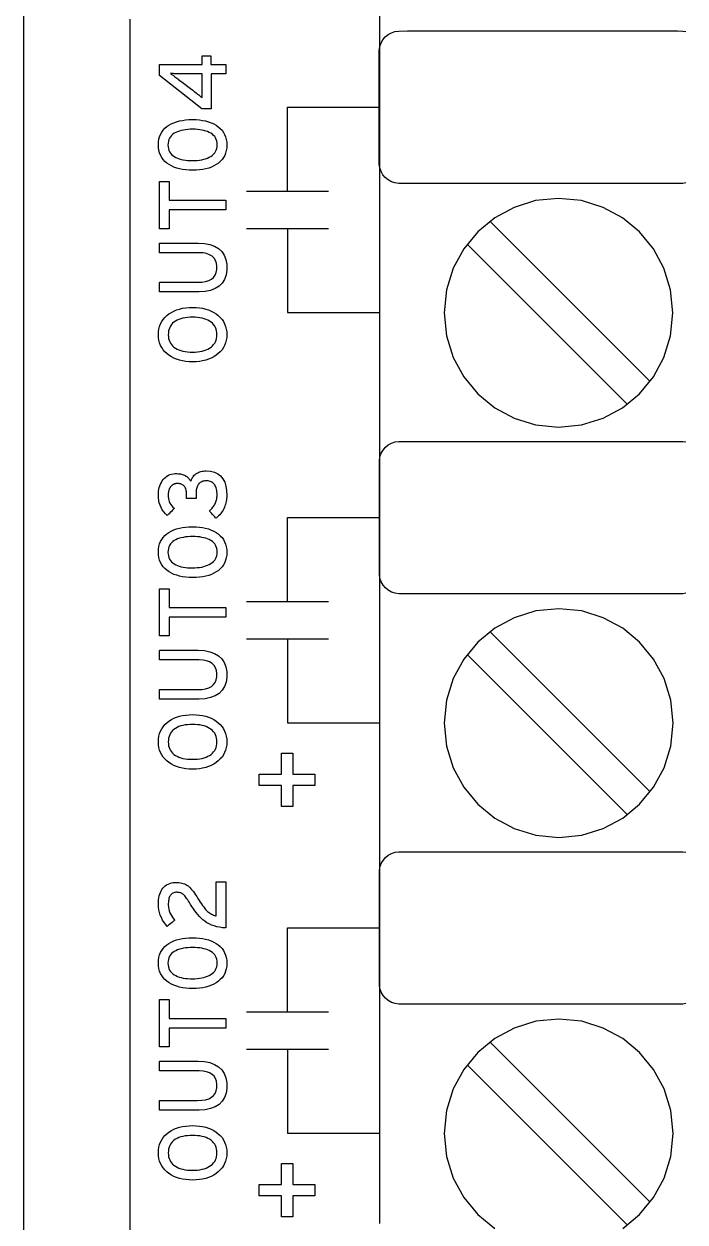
# Model space of a CAD drawing. Extents: x 1 to 47.7, y 0.2 to 35.
# Drawn here: x 31.778 to 32.745, y 3.605 to 5.357 of the extents above; entities that cross this region are included whole.
import ezdxf

# ---------------------------------------------------------------- set-up
doc = ezdxf.new("R2010")
doc.units = 0
doc.header["$MEASUREMENT"] = 0
doc.layers.add('7_0_____DWG', color=7, linetype='CONTINUOUS')

msp = doc.modelspace()

# ---------------------------------------------------------------- linework, layer by layer
at = {"layer": '7_0_____DWG'}
for points in [[(32.298, 5.5174), (32.298, 5.2261), (32.298, 4.9349), (32.298, 4.6472), (32.298, 4.5058), (32.298, 4.3666), (32.298, 4.2301), (32.298, 4.0967), (32.298, 3.9669), (32.298, 3.8411), (32.298, 3.7197), (32.298, 3.6032)], [(31.778, 3.5693), (31.778, 3.6247), (31.778, 3.6812), (31.778, 3.7387), (31.778, 3.7973), (31.778, 3.8568), (31.778, 3.9174), (31.778, 3.9789), (31.778, 4.0413), (31.778, 4.1048), (31.778, 4.1691), (31.778, 4.2344), (31.778, 4.3006), (31.778, 4.3678), (31.778, 4.4358), (31.778, 4.5047), (31.778, 4.5744), (31.778, 4.645), (31.778, 4.7165), (31.778, 4.7888), (31.778, 4.8619), (31.778, 4.9358), (31.778, 5.0105), (31.778, 5.086), (31.778, 5.1623), (31.778, 5.2393), (31.778, 5.3171), (31.778, 5.3956)], [(31.9334, 3.581), (31.9334, 3.6619), (31.9334, 3.7452), (31.9334, 3.8309), (31.9334, 3.919), (31.9334, 4.0093), (31.9334, 4.102), (31.9334, 4.1967), (31.9334, 4.2936), (31.9334, 4.3925), (31.9334, 4.4934), (31.9334, 4.5962), (31.9334, 4.7009), (31.9334, 4.8073), (31.9334, 4.9155), (31.9334, 5.0253), (31.9334, 5.1367), (31.9334, 5.2497), (31.9334, 5.3641)], [(32.7462, 5.1246), (32.7416, 5.1239), (32.7341, 5.1238), (32.7019, 5.1238), (32.6478, 5.1238), (32.5801, 5.1238), (32.5071, 5.1238), (32.4371, 5.1238), (32.3783, 5.1238), (32.3389, 5.1238), (32.3262, 5.1238), (32.3206, 5.1245), (32.3155, 5.1262), (32.3107, 5.1289), (32.3066, 5.1323), (32.3031, 5.1365), (32.3005, 5.1412), (32.2987, 5.1465), (32.2978, 5.1521), (32.2978, 5.1571), (32.2978, 5.1713), (32.2978, 5.1936), (32.2978, 5.2208), (32.2978, 5.2497), (32.2978, 5.2769), (32.2978, 5.2992), (32.2978, 5.3134), (32.2978, 5.3183), (32.2987, 5.324), (32.3005, 5.3292), (32.3031, 5.334), (32.3066, 5.3381), (32.3107, 5.3416), (32.3155, 5.3442), (32.3206, 5.3459), (32.3262, 5.3466), (32.3389, 5.3467), (32.3783, 5.3467), (32.4371, 5.3467), (32.5071, 5.3467), (32.5801, 5.3467), (32.6478, 5.3467), (32.7019, 5.3467), (32.7341, 5.3467), (32.7416, 5.3466), (32.7463, 5.3459)], [(32.0515, 5.2977), (32.0733, 5.2977), (32.0733, 5.284), (32.0519, 5.284), (32.0519, 5.233), (32.038, 5.233), (31.9761, 5.2815), (31.9761, 5.2977), (32.0386, 5.2977), (32.0386, 5.3102), (32.0515, 5.3102), (32.0515, 5.2977)], [(32.1633, 5.1127), (32.1633, 5.2352), (32.298, 5.2352)], [(31.9904, 5.0991), (32.0733, 5.0991), (32.0733, 5.085), (31.9904, 5.085), (31.9904, 5.0576), (31.9761, 5.0576), (31.9761, 5.1266), (31.9904, 5.1266), (31.9904, 5.0991)], [(32.1033, 5.1127), (32.2233, 5.1127)], [(32.6938, 4.8343), (32.4595, 5.0686)], [(32.1033, 5.0577), (32.2233, 5.0577)], [(32.1633, 5.0577), (32.1633, 4.9352), (32.298, 4.9352)], [(32.6604, 4.8009), (32.4261, 5.0351)], [(32.7464, 4.5246), (32.7418, 4.5239), (32.7343, 4.5238), (32.702, 4.5238), (32.648, 4.5238), (32.5803, 4.5238), (32.5073, 4.5238), (32.4373, 4.5238), (32.3785, 4.5238), (32.3391, 4.5238), (32.3264, 4.5238), (32.3208, 4.5245), (32.3156, 4.5262), (32.3109, 4.5289), (32.3068, 4.5323), (32.3033, 4.5365), (32.3006, 4.5412), (32.2988, 4.5465), (32.298, 4.5521), (32.298, 4.5571), (32.298, 4.5713), (32.298, 4.5936), (32.298, 4.6208), (32.298, 4.6496), (32.298, 4.6769), (32.298, 4.6992), (32.298, 4.7133), (32.298, 4.7183), (32.2988, 4.724), (32.3006, 4.7292), (32.3033, 4.734), (32.3068, 4.7381), (32.3109, 4.7416), (32.3156, 4.7442), (32.3208, 4.7459), (32.3264, 4.7466), (32.3391, 4.7466), (32.3785, 4.7466), (32.4373, 4.7466), (32.5073, 4.7466), (32.5803, 4.7466), (32.648, 4.7466), (32.702, 4.7466), (32.7343, 4.7466), (32.7418, 4.7466), (32.7464, 4.7458)], [(32.1633, 4.5127), (32.1633, 4.6352), (32.298, 4.6352)], [(31.9904, 4.5036), (32.0733, 4.5036), (32.0733, 4.4895), (31.9904, 4.4895), (31.9904, 4.4621), (31.9761, 4.4621), (31.9761, 4.5311), (31.9904, 4.5311), (31.9904, 4.5036)], [(32.1033, 4.5127), (32.2233, 4.5127)], [(32.694, 4.2343), (32.4597, 4.4685)], [(32.1033, 4.4577), (32.2233, 4.4577)], [(32.1633, 4.4577), (32.1633, 4.3352), (32.298, 4.3352)], [(32.6606, 4.2009), (32.4263, 4.4351)], [(32.1711, 4.2601), (32.2035, 4.2601), (32.2035, 4.2436), (32.1711, 4.2436), (32.1711, 4.2129), (32.1545, 4.2129), (32.1545, 4.2436), (32.122, 4.2436), (32.122, 4.2601), (32.1545, 4.2601), (32.1545, 4.2909), (32.1711, 4.2909), (32.1711, 4.2601)], [(32.7464, 3.9246), (32.7418, 3.9239), (32.7343, 3.9238), (32.702, 3.9238), (32.648, 3.9238), (32.5803, 3.9238), (32.5073, 3.9238), (32.4373, 3.9238), (32.3785, 3.9238), (32.3391, 3.9238), (32.3264, 3.9238), (32.3208, 3.9245), (32.3156, 3.9262), (32.3109, 3.9289), (32.3068, 3.9323), (32.3033, 3.9365), (32.3006, 3.9412), (32.2988, 3.9465), (32.298, 3.9521), (32.298, 3.9571), (32.298, 3.9713), (32.298, 3.9936), (32.298, 4.0208), (32.298, 4.0496), (32.298, 4.0769), (32.298, 4.0992), (32.298, 4.1133), (32.298, 4.1183), (32.2988, 4.124), (32.3006, 4.1292), (32.3033, 4.134), (32.3068, 4.1381), (32.3109, 4.1416), (32.3156, 4.1442), (32.3208, 4.1459), (32.3264, 4.1466), (32.3391, 4.1466), (32.3785, 4.1466), (32.4373, 4.1466), (32.5073, 4.1466), (32.5803, 4.1466), (32.648, 4.1466), (32.702, 4.1466), (32.7343, 4.1466), (32.7418, 4.1466), (32.7464, 4.1458)], [(32.1633, 3.9127), (32.1633, 4.0352), (32.298, 4.0352)], [(31.9904, 3.9028), (32.0733, 3.9028), (32.0733, 3.8887), (31.9904, 3.8887), (31.9904, 3.8612), (31.9761, 3.8612), (31.9761, 3.9303), (31.9904, 3.9303), (31.9904, 3.9028)], [(32.1033, 3.9127), (32.2233, 3.9127)], [(32.6538, 3.5959), (32.6785, 3.6163), (32.6989, 3.6411), (32.7143, 3.6695), (32.724, 3.7009), (32.7274, 3.7347), (32.724, 3.7684), (32.7143, 3.7998), (32.6989, 3.8282), (32.6785, 3.853), (32.6538, 3.8734), (32.6254, 3.8888), (32.594, 3.8986), (32.5603, 3.902), (32.5266, 3.8986), (32.4952, 3.8888), (32.4668, 3.8734), (32.442, 3.853), (32.4215, 3.8282), (32.406, 3.7998), (32.3963, 3.7684), (32.3929, 3.7347), (32.3963, 3.7009), (32.406, 3.6695), (32.4215, 3.6411), (32.442, 3.6163), (32.4668, 3.5959)], [(32.1033, 3.8577), (32.2233, 3.8577)], [(32.1633, 3.8577), (32.1633, 3.7352), (32.298, 3.7352)], [(32.694, 3.6343), (32.4597, 3.8685)], [(32.6606, 3.6008), (32.4263, 3.8351)], [(32.1711, 3.6601), (32.2035, 3.6601), (32.2035, 3.6435), (32.1711, 3.6435), (32.1711, 3.6129), (32.1545, 3.6129), (32.1545, 3.6435), (32.122, 3.6435), (32.122, 3.6601), (32.1545, 3.6601), (32.1545, 3.6909), (32.1711, 3.6909), (32.1711, 3.6601)]]:
    msp.add_lwpolyline(points, dxfattribs=at)
for points in [[(31.9925, 5.2844), (31.9936, 5.2836), (31.9948, 5.2828), (31.9961, 5.2819), (31.9974, 5.2809), (31.9988, 5.2799), (32.0002, 5.2788), (32.0017, 5.2777), (32.0033, 5.2765), (32.0043, 5.2757), (32.0062, 5.2743), (32.0093, 5.2719), (32.0133, 5.2689), (32.0175, 5.2657), (32.0215, 5.2626), (32.0249, 5.2601), (32.0272, 5.2583), (32.0281, 5.2576), (32.0297, 5.2565), (32.0311, 5.2553), (32.0325, 5.2542), (32.0338, 5.2532), (32.0351, 5.2521), (32.0363, 5.2511), (32.0374, 5.2502), (32.0385, 5.2492), (32.0388, 5.2501), (32.0388, 5.2517), (32.0388, 5.2533), (32.0388, 5.2551), (32.0387, 5.2569), (32.0387, 5.2587), (32.0387, 5.2607), (32.0387, 5.2627), (32.0386, 5.2642), (32.0386, 5.2654), (32.0386, 5.2677), (32.0386, 5.2708), (32.0386, 5.2743), (32.0386, 5.2778), (32.0386, 5.2808), (32.0386, 5.283), (32.0386, 5.284), (32.0378, 5.284), (32.0351, 5.284), (32.0311, 5.284), (32.0263, 5.284), (32.0212, 5.284), (32.0166, 5.284), (32.0129, 5.284), (32.0106, 5.284), (32.0092, 5.284), (32.0068, 5.2841), (32.0045, 5.2841), (32.0023, 5.2841), (32.0002, 5.2842), (31.9981, 5.2842), (31.9962, 5.2843), (31.9943, 5.2843)], [(32.0245, 5.2172), (32.0297, 5.2171), (32.0346, 5.2167), (32.0393, 5.216), (32.0437, 5.2151), (32.0479, 5.214), (32.0518, 5.2125), (32.0556, 5.2108), (32.059, 5.2089), (32.0623, 5.2067), (32.0651, 5.2042), (32.0677, 5.2015), (32.0698, 5.1985), (32.0715, 5.1953), (32.0729, 5.1918), (32.0739, 5.1881), (32.0746, 5.1842), (32.0749, 5.1799), (32.0746, 5.1758), (32.074, 5.1719), (32.0729, 5.1682), (32.0716, 5.1648), (32.0698, 5.1616), (32.0677, 5.1586), (32.0652, 5.1559), (32.0624, 5.1535), (32.0592, 5.1513), (32.0558, 5.1493), (32.0521, 5.1476), (32.0482, 5.1462), (32.044, 5.145), (32.0396, 5.1441), (32.0349, 5.1435), (32.03, 5.1431), (32.0248, 5.143), (32.0196, 5.1431), (32.0147, 5.1435), (32.01, 5.1441), (32.0056, 5.1451), (32.0014, 5.1463), (31.9974, 5.1477), (31.9937, 5.1494), (31.9902, 5.1514), (31.987, 5.1536), (31.9841, 5.1561), (31.9816, 5.1588), (31.9795, 5.1618), (31.9777, 5.165), (31.9764, 5.1684), (31.9754, 5.1721), (31.9748, 5.1761), (31.9746, 5.1802), (31.9748, 5.1844), (31.9754, 5.1884), (31.9764, 5.1921), (31.9778, 5.1955), (31.9795, 5.1987), (31.9816, 5.2017), (31.9841, 5.2044), (31.9869, 5.2068), (31.9901, 5.209), (31.9935, 5.2109), (31.9972, 5.2126), (32.0011, 5.214), (32.0053, 5.2152), (32.0098, 5.216), (32.0144, 5.2167), (32.0194, 5.2171)], [(32.0248, 5.203), (32.0212, 5.2029), (32.0177, 5.2027), (32.0144, 5.2023), (32.0112, 5.2018), (32.0082, 5.2012), (32.0054, 5.2004), (32.0027, 5.1994), (32.0001, 5.1983), (31.9978, 5.1971), (31.9957, 5.1956), (31.9938, 5.1939), (31.9923, 5.1921), (31.991, 5.19), (31.99, 5.1878), (31.9893, 5.1854), (31.9888, 5.1828), (31.9887, 5.1799), (31.9888, 5.1772), (31.9893, 5.1746), (31.99, 5.1722), (31.991, 5.17), (31.9922, 5.168), (31.9938, 5.1662), (31.9956, 5.1645), (31.9976, 5.1631), (32, 5.1618), (32.0025, 5.1607), (32.0051, 5.1598), (32.008, 5.1589), (32.0109, 5.1583), (32.0141, 5.1578), (32.0174, 5.1574), (32.0209, 5.1572), (32.0245, 5.1572), (32.0281, 5.1573), (32.0316, 5.1575), (32.0349, 5.1579), (32.038, 5.1584), (32.041, 5.1591), (32.0438, 5.1599), (32.0465, 5.1609), (32.049, 5.1621), (32.0514, 5.1634), (32.0535, 5.1648), (32.0554, 5.1665), (32.057, 5.1683), (32.0583, 5.1703), (32.0594, 5.1725), (32.0601, 5.1749), (32.0606, 5.1775), (32.0608, 5.1802), (32.0606, 5.183), (32.0601, 5.1856), (32.0594, 5.1881), (32.0584, 5.1903), (32.0571, 5.1923), (32.0555, 5.1941), (32.0536, 5.1958), (32.0515, 5.1972), (32.0491, 5.1984), (32.0466, 5.1995), (32.044, 5.2004), (32.0412, 5.2012), (32.0382, 5.2018), (32.0351, 5.2023), (32.0318, 5.2027), (32.0284, 5.2029)], [(32.5601, 4.7673), (32.5938, 4.7707), (32.6252, 4.7804), (32.6536, 4.7959), (32.6783, 4.8163), (32.6987, 4.8411), (32.7141, 4.8695), (32.7238, 4.901), (32.7272, 4.9347), (32.7238, 4.9684), (32.7141, 4.9998), (32.6987, 5.0282), (32.6783, 5.053), (32.6536, 5.0734), (32.6252, 5.0888), (32.5938, 5.0986), (32.5601, 5.102), (32.5264, 5.0986), (32.495, 5.0888), (32.4666, 5.0734), (32.4418, 5.053), (32.4213, 5.0282), (32.4059, 4.9998), (32.3961, 4.9684), (32.3927, 4.9347), (32.3961, 4.901), (32.4059, 4.8695), (32.4213, 4.8411), (32.4418, 4.8163), (32.4666, 4.7959), (32.495, 4.7804), (32.5264, 4.7707)], [(32.0328, 5.0366), (32.0419, 5.0361), (32.0499, 5.0345), (32.0568, 5.0321), (32.0626, 5.0286), (32.0673, 5.0242), (32.0708, 5.0189), (32.0733, 5.0126), (32.0746, 5.0053), (32.0747, 4.9972), (32.0736, 4.9899), (32.0713, 4.9835), (32.0679, 4.9781), (32.0635, 4.9736), (32.0579, 4.97), (32.0511, 4.9674), (32.0433, 4.9658), (32.0344, 4.9651), (32.0311, 4.9651), (32.0261, 4.9651), (32.0184, 4.9651), (32.0092, 4.9651), (31.9994, 4.9651), (31.9901, 4.9651), (31.9825, 4.9651), (31.9775, 4.9651), (31.9761, 4.9651), (31.9761, 4.9658), (31.9761, 4.9674), (31.9761, 4.9695), (31.9761, 4.9719), (31.9761, 4.9743), (31.9761, 4.9765), (31.9761, 4.9782), (31.9761, 4.9791), (31.9769, 4.9792), (31.9812, 4.9792), (31.9884, 4.9792), (31.9973, 4.9792), (32.007, 4.9792), (32.0164, 4.9792), (32.0244, 4.9792), (32.03, 4.9792), (32.0321, 4.9792), (32.0383, 4.9795), (32.0437, 4.9803), (32.0483, 4.9818), (32.0522, 4.9838), (32.0553, 4.9864), (32.0577, 4.9896), (32.0593, 4.9934), (32.0602, 4.9978), (32.0603, 5.0027), (32.0596, 5.0073), (32.0581, 5.0112), (32.056, 5.0146), (32.0531, 5.0174), (32.0495, 5.0196), (32.0452, 5.0211), (32.0401, 5.0221), (32.0343, 5.0225), (32.0317, 5.0225), (32.0266, 5.0225), (32.0189, 5.0225), (32.0095, 5.0225), (31.9996, 5.0225), (31.9903, 5.0225), (31.9826, 5.0225), (31.9775, 5.0225), (31.9761, 5.0225), (31.9761, 5.0233), (31.9761, 5.0248), (31.9761, 5.0269), (31.9761, 5.0293), (31.9761, 5.0317), (31.9761, 5.0339), (31.9761, 5.0356), (31.9761, 5.0365), (31.9769, 5.0366), (31.9813, 5.0366), (31.9885, 5.0366), (31.9976, 5.0366), (32.0074, 5.0366), (32.0169, 5.0366), (32.025, 5.0366), (32.0307, 5.0366)], [(32.0247, 4.9425), (32.0298, 4.9424), (32.0348, 4.9419), (32.0394, 4.9412), (32.0439, 4.9401), (32.048, 4.9388), (32.052, 4.9372), (32.0556, 4.9353), (32.0591, 4.9331), (32.0623, 4.9306), (32.0651, 4.9279), (32.0677, 4.9249), (32.0698, 4.9218), (32.0715, 4.9184), (32.0729, 4.9147), (32.0739, 4.9109), (32.0746, 4.9069), (32.0749, 4.9026), (32.0746, 4.8984), (32.0739, 4.8944), (32.0729, 4.8906), (32.0715, 4.887), (32.0698, 4.8837), (32.0677, 4.8805), (32.0651, 4.8776), (32.0623, 4.875), (32.0591, 4.8725), (32.0556, 4.8702), (32.052, 4.8683), (32.048, 4.8666), (32.0439, 4.8653), (32.0394, 4.8642), (32.0348, 4.8635), (32.0298, 4.863), (32.0247, 4.8628), (32.0195, 4.863), (32.0146, 4.8635), (32.0099, 4.8642), (32.0054, 4.8653), (32.0012, 4.8666), (31.9973, 4.8683), (31.9936, 4.8702), (31.9901, 4.8725), (31.9869, 4.875), (31.9841, 4.8776), (31.9816, 4.8805), (31.9795, 4.8837), (31.9778, 4.887), (31.9764, 4.8906), (31.9754, 4.8944), (31.9748, 4.8984), (31.9746, 4.9026), (31.9748, 4.9069), (31.9754, 4.9109), (31.9764, 4.9147), (31.9778, 4.9184), (31.9795, 4.9218), (31.9816, 4.9249), (31.9841, 4.9279), (31.9869, 4.9306), (31.9901, 4.9331), (31.9936, 4.9353), (31.9973, 4.9372), (32.0012, 4.9388), (32.0054, 4.9401), (32.0099, 4.9412), (32.0146, 4.9419), (32.0195, 4.9424)], [(32.0247, 4.9282), (32.0209, 4.9281), (32.0172, 4.9278), (32.0138, 4.9274), (32.0106, 4.9268), (32.0076, 4.926), (32.0047, 4.925), (32.0021, 4.9238), (31.9997, 4.9225), (31.9974, 4.921), (31.9955, 4.9193), (31.9938, 4.9174), (31.9924, 4.9153), (31.9912, 4.9131), (31.9903, 4.9108), (31.9896, 4.9082), (31.9892, 4.9055), (31.9891, 4.9026), (31.9892, 4.8998), (31.9896, 4.8971), (31.9903, 4.8946), (31.9912, 4.8923), (31.9924, 4.8901), (31.9938, 4.8881), (31.9955, 4.8862), (31.9974, 4.8845), (31.9997, 4.883), (32.0021, 4.8816), (32.0047, 4.8804), (32.0076, 4.8794), (32.0106, 4.8786), (32.0138, 4.878), (32.0172, 4.8775), (32.0209, 4.8773), (32.0247, 4.8772), (32.0284, 4.8773), (32.032, 4.8775), (32.0354, 4.878), (32.0386, 4.8786), (32.0416, 4.8794), (32.0444, 4.8804), (32.047, 4.8816), (32.0494, 4.883), (32.0517, 4.8845), (32.0537, 4.8862), (32.0555, 4.8881), (32.057, 4.8901), (32.0582, 4.8923), (32.0591, 4.8946), (32.0598, 4.8971), (32.0602, 4.8998), (32.0603, 4.9026), (32.0602, 4.9055), (32.0598, 4.9082), (32.0591, 4.9108), (32.0582, 4.9131), (32.057, 4.9153), (32.0555, 4.9174), (32.0537, 4.9193), (32.0517, 4.921), (32.0494, 4.9225), (32.047, 4.9238), (32.0444, 4.925), (32.0416, 4.926), (32.0386, 4.9268), (32.0354, 4.9274), (32.032, 4.9278), (32.0284, 4.9281)], [(32.0444, 4.7035), (32.0509, 4.7029), (32.0566, 4.7015), (32.0615, 4.6992), (32.0656, 4.696), (32.069, 4.692), (32.0716, 4.6871), (32.0735, 4.6813), (32.0745, 4.6746), (32.0748, 4.6679), (32.0747, 4.6656), (32.0745, 4.6633), (32.0742, 4.6611), (32.0738, 4.6589), (32.0733, 4.6567), (32.0727, 4.6545), (32.072, 4.6524), (32.0712, 4.6503), (32.0703, 4.6482), (32.0692, 4.6462), (32.0681, 4.6443), (32.0669, 4.6425), (32.0656, 4.6408), (32.0643, 4.6392), (32.0628, 4.6377), (32.0613, 4.6363), (32.0597, 4.635), (32.0587, 4.6344), (32.0581, 4.635), (32.057, 4.6363), (32.0556, 4.6379), (32.054, 4.6397), (32.0525, 4.6415), (32.0511, 4.6431), (32.05, 4.6443), (32.0494, 4.645), (32.05, 4.6457), (32.0512, 4.6468), (32.0523, 4.6479), (32.0534, 4.649), (32.0543, 4.6502), (32.0552, 4.6514), (32.0561, 4.6527), (32.0568, 4.654), (32.0575, 4.6553), (32.0581, 4.6567), (32.0587, 4.6581), (32.0591, 4.6595), (32.0595, 4.6609), (32.0599, 4.6623), (32.0601, 4.6638), (32.0603, 4.6652), (32.0604, 4.6666), (32.0605, 4.668), (32.0604, 4.6703), (32.0603, 4.6727), (32.06, 4.6748), (32.0597, 4.6768), (32.0592, 4.6786), (32.0586, 4.6803), (32.0579, 4.6818), (32.0571, 4.6831), (32.0561, 4.6842), (32.0552, 4.6852), (32.0541, 4.6861), (32.0529, 4.6868), (32.0517, 4.6875), (32.0504, 4.688), (32.049, 4.6884), (32.0475, 4.6887), (32.0459, 4.6888), (32.0442, 4.6889), (32.0426, 4.6887), (32.041, 4.6885), (32.0396, 4.6882), (32.0382, 4.6877), (32.037, 4.6872), (32.0359, 4.6865), (32.0348, 4.6857), (32.0339, 4.6848), (32.0331, 4.6838), (32.0324, 4.6827), (32.0317, 4.6815), (32.0312, 4.6802), (32.0307, 4.6789), (32.0304, 4.6774), (32.0301, 4.6759), (32.0299, 4.6744), (32.0298, 4.6727), (32.0298, 4.6717), (32.0298, 4.6711), (32.0298, 4.6701), (32.0298, 4.6688), (32.0298, 4.6673), (32.0298, 4.6659), (32.0298, 4.6646), (32.0298, 4.6636), (32.0298, 4.663), (32.0297, 4.6629), (32.0287, 4.6629), (32.0269, 4.6629), (32.0248, 4.6629), (32.0224, 4.6629), (32.0201, 4.6629), (32.0181, 4.6629), (32.0165, 4.6629), (32.0158, 4.6629), (32.0157, 4.6631), (32.0157, 4.6638), (32.0157, 4.6649), (32.0157, 4.6662), (32.0157, 4.6677), (32.0157, 4.6691), (32.0157, 4.6704), (32.0157, 4.6712), (32.0157, 4.6716), (32.0157, 4.6729), (32.0155, 4.6743), (32.0153, 4.6756), (32.015, 4.6768), (32.0145, 4.678), (32.014, 4.679), (32.0133, 4.68), (32.0126, 4.6809), (32.0117, 4.6817), (32.0108, 4.6824), (32.0099, 4.683), (32.0089, 4.6835), (32.0079, 4.684), (32.0069, 4.6843), (32.0057, 4.6846), (32.0046, 4.6848), (32.0034, 4.6849), (32.0023, 4.6849), (32.0018, 4.6849), (32.0013, 4.6849), (32.0008, 4.6848), (32.0003, 4.6848), (31.9998, 4.6847), (31.9993, 4.6846), (31.9988, 4.6845), (31.9982, 4.6844), (31.9977, 4.6842), (31.9972, 4.684), (31.9967, 4.6837), (31.9962, 4.6834), (31.9957, 4.6831), (31.9952, 4.6828), (31.9947, 4.6824), (31.9943, 4.682), (31.9938, 4.6816), (31.9934, 4.6811), (31.9929, 4.6806), (31.9925, 4.6801), (31.9921, 4.6795), (31.9917, 4.6789), (31.9913, 4.6783), (31.9909, 4.6777), (31.9906, 4.677), (31.9903, 4.6762), (31.99, 4.6755), (31.9898, 4.6746), (31.9895, 4.6737), (31.9894, 4.6728), (31.9892, 4.6718), (31.9891, 4.6708), (31.989, 4.6698), (31.989, 4.6687), (31.9889, 4.6675), (31.989, 4.6654), (31.9893, 4.6631), (31.9898, 4.6608), (31.9906, 4.6586), (31.9916, 4.6565), (31.9928, 4.6544), (31.9942, 4.6525), (31.9958, 4.6506), (31.9977, 4.6488), (31.9977, 4.6483), (31.9968, 4.6474), (31.9955, 4.646), (31.9938, 4.6443), (31.9921, 4.6426), (31.9905, 4.6409), (31.989, 4.6395), (31.9881, 4.6385), (31.9877, 4.6381), (31.9849, 4.6408), (31.9825, 4.6437), (31.9804, 4.6467), (31.9786, 4.6499), (31.9771, 4.6532), (31.976, 4.6566), (31.9752, 4.6603), (31.9747, 4.664), (31.9746, 4.6678), (31.9747, 4.6709), (31.975, 4.6738), (31.9754, 4.6765), (31.976, 4.6792), (31.9768, 4.6818), (31.9778, 4.6842), (31.979, 4.6865), (31.9803, 4.6887), (31.9818, 4.6908), (31.9835, 4.6927), (31.9853, 4.6944), (31.9872, 4.6958), (31.9894, 4.697), (31.9916, 4.698), (31.994, 4.6987), (31.9966, 4.6992), (31.9993, 4.6995), (32.0018, 4.6995), (32.0036, 4.6994), (32.0054, 4.6992), (32.0071, 4.699), (32.0086, 4.6987), (32.0101, 4.6982), (32.0115, 4.6978), (32.0128, 4.6972), (32.014, 4.6966), (32.0151, 4.6959), (32.0161, 4.6951), (32.0171, 4.6943), (32.0181, 4.6934), (32.019, 4.6925), (32.0198, 4.6916), (32.0206, 4.6906), (32.0213, 4.6895), (32.022, 4.6884), (32.0225, 4.6892), (32.023, 4.6907), (32.0237, 4.6921), (32.0244, 4.6934), (32.0252, 4.6947), (32.0262, 4.6959), (32.0272, 4.697), (32.0283, 4.698), (32.0295, 4.699), (32.0308, 4.6999), (32.0322, 4.7007), (32.0337, 4.7014), (32.0352, 4.702), (32.0369, 4.7025), (32.0386, 4.7029), (32.0405, 4.7032), (32.0424, 4.7034)], [(32.0245, 4.6217), (32.0297, 4.6216), (32.0346, 4.6212), (32.0393, 4.6205), (32.0437, 4.6196), (32.0479, 4.6185), (32.0518, 4.617), (32.0556, 4.6153), (32.059, 4.6134), (32.0623, 4.6112), (32.0651, 4.6087), (32.0677, 4.606), (32.0698, 4.603), (32.0715, 4.5998), (32.0729, 4.5963), (32.0739, 4.5926), (32.0746, 4.5887), (32.0749, 4.5845), (32.0746, 4.5803), (32.074, 4.5764), (32.0729, 4.5727), (32.0716, 4.5693), (32.0698, 4.5661), (32.0677, 4.5631), (32.0652, 4.5604), (32.0624, 4.558), (32.0592, 4.5558), (32.0558, 4.5538), (32.0521, 4.5521), (32.0482, 4.5507), (32.044, 4.5495), (32.0396, 4.5486), (32.0349, 4.548), (32.03, 4.5476), (32.0248, 4.5475), (32.0196, 4.5476), (32.0147, 4.548), (32.01, 4.5486), (32.0056, 4.5496), (32.0014, 4.5508), (31.9974, 4.5522), (31.9937, 4.5539), (31.9902, 4.5559), (31.987, 4.5581), (31.9841, 4.5606), (31.9816, 4.5633), (31.9795, 4.5663), (31.9777, 4.5695), (31.9764, 4.573), (31.9754, 4.5766), (31.9748, 4.5806), (31.9746, 4.5847), (31.9748, 4.5889), (31.9754, 4.5929), (31.9764, 4.5966), (31.9778, 4.6), (31.9795, 4.6032), (31.9816, 4.6062), (31.9841, 4.6089), (31.9869, 4.6113), (31.9901, 4.6135), (31.9935, 4.6154), (31.9972, 4.6171), (32.0011, 4.6185), (32.0053, 4.6197), (32.0098, 4.6206), (32.0144, 4.6212), (32.0194, 4.6216)], [(32.0248, 4.6075), (32.0212, 4.6074), (32.0177, 4.6072), (32.0144, 4.6068), (32.0112, 4.6063), (32.0082, 4.6057), (32.0054, 4.6049), (32.0027, 4.6039), (32.0001, 4.6028), (31.9978, 4.6016), (31.9957, 4.6001), (31.9938, 4.5984), (31.9923, 4.5966), (31.991, 4.5946), (31.99, 4.5923), (31.9893, 4.5899), (31.9888, 4.5873), (31.9887, 4.5845), (31.9888, 4.5817), (31.9893, 4.5791), (31.99, 4.5767), (31.991, 4.5745), (31.9922, 4.5725), (31.9938, 4.5707), (31.9956, 4.5691), (31.9976, 4.5676), (32, 4.5663), (32.0025, 4.5652), (32.0051, 4.5643), (32.008, 4.5634), (32.0109, 4.5628), (32.0141, 4.5623), (32.0174, 4.5619), (32.0209, 4.5617), (32.0245, 4.5617), (32.0281, 4.5618), (32.0316, 4.562), (32.0349, 4.5624), (32.038, 4.5629), (32.041, 4.5636), (32.0438, 4.5644), (32.0465, 4.5654), (32.049, 4.5666), (32.0514, 4.5679), (32.0535, 4.5693), (32.0554, 4.571), (32.057, 4.5728), (32.0583, 4.5748), (32.0594, 4.577), (32.0601, 4.5794), (32.0606, 4.582), (32.0608, 4.5847), (32.0606, 4.5875), (32.0601, 4.5901), (32.0594, 4.5926), (32.0584, 4.5948), (32.0571, 4.5968), (32.0555, 4.5986), (32.0536, 4.6003), (32.0515, 4.6017), (32.0491, 4.6029), (32.0466, 4.604), (32.044, 4.6049), (32.0412, 4.6057), (32.0382, 4.6063), (32.0351, 4.6068), (32.0318, 4.6072), (32.0284, 4.6074)], [(32.5603, 4.1673), (32.594, 4.1707), (32.6254, 4.1804), (32.6538, 4.1959), (32.6785, 4.2163), (32.6989, 4.2411), (32.7143, 4.2695), (32.724, 4.3009), (32.7274, 4.3347), (32.724, 4.3684), (32.7143, 4.3998), (32.6989, 4.4282), (32.6785, 4.453), (32.6538, 4.4734), (32.6254, 4.4888), (32.594, 4.4986), (32.5603, 4.502), (32.5266, 4.4986), (32.4952, 4.4888), (32.4668, 4.4734), (32.442, 4.453), (32.4215, 4.4282), (32.406, 4.3998), (32.3963, 4.3684), (32.3929, 4.3347), (32.3963, 4.3009), (32.406, 4.2695), (32.4215, 4.2411), (32.442, 4.2163), (32.4668, 4.1959), (32.4952, 4.1804), (32.5266, 4.1707)], [(32.0328, 4.4411), (32.0419, 4.4406), (32.0499, 4.439), (32.0568, 4.4366), (32.0626, 4.4331), (32.0673, 4.4287), (32.0708, 4.4234), (32.0733, 4.4171), (32.0746, 4.4098), (32.0747, 4.4017), (32.0736, 4.3944), (32.0713, 4.388), (32.0679, 4.3826), (32.0635, 4.3781), (32.0579, 4.3745), (32.0511, 4.3719), (32.0433, 4.3703), (32.0344, 4.3696), (32.0311, 4.3696), (32.0261, 4.3696), (32.0184, 4.3696), (32.0092, 4.3696), (31.9994, 4.3696), (31.9901, 4.3696), (31.9825, 4.3696), (31.9775, 4.3696), (31.9761, 4.3696), (31.9761, 4.3703), (31.9761, 4.3719), (31.9761, 4.374), (31.9761, 4.3764), (31.9761, 4.3788), (31.9761, 4.381), (31.9761, 4.3827), (31.9761, 4.3836), (31.9769, 4.3837), (31.9812, 4.3837), (31.9884, 4.3837), (31.9973, 4.3837), (32.007, 4.3837), (32.0164, 4.3837), (32.0244, 4.3837), (32.03, 4.3837), (32.0321, 4.3837), (32.0383, 4.384), (32.0437, 4.3848), (32.0483, 4.3863), (32.0522, 4.3883), (32.0553, 4.391), (32.0577, 4.3942), (32.0593, 4.3979), (32.0602, 4.4023), (32.0603, 4.4072), (32.0596, 4.4118), (32.0581, 4.4157), (32.056, 4.4191), (32.0531, 4.4219), (32.0495, 4.4241), (32.0452, 4.4256), (32.0401, 4.4266), (32.0343, 4.427), (32.0317, 4.427), (32.0266, 4.427), (32.0189, 4.427), (32.0095, 4.427), (31.9996, 4.427), (31.9903, 4.427), (31.9826, 4.427), (31.9775, 4.427), (31.9761, 4.427), (31.9761, 4.4278), (31.9761, 4.4293), (31.9761, 4.4314), (31.9761, 4.4338), (31.9761, 4.4363), (31.9761, 4.4384), (31.9761, 4.4401), (31.9761, 4.441), (31.9769, 4.4411), (31.9813, 4.4411), (31.9885, 4.4411), (31.9976, 4.4411), (32.0074, 4.4411), (32.0169, 4.4411), (32.025, 4.4411), (32.0307, 4.4411)], [(32.0247, 4.3471), (32.0298, 4.3469), (32.0348, 4.3464), (32.0394, 4.3457), (32.0439, 4.3446), (32.048, 4.3433), (32.052, 4.3417), (32.0556, 4.3398), (32.0591, 4.3376), (32.0623, 4.3351), (32.0651, 4.3324), (32.0677, 4.3294), (32.0698, 4.3263), (32.0715, 4.3229), (32.0729, 4.3193), (32.0739, 4.3154), (32.0746, 4.3114), (32.0749, 4.3071), (32.0746, 4.3029), (32.0739, 4.2989), (32.0729, 4.2951), (32.0715, 4.2915), (32.0698, 4.2882), (32.0677, 4.2851), (32.0651, 4.2822), (32.0623, 4.2795), (32.0591, 4.277), (32.0556, 4.2747), (32.052, 4.2728), (32.048, 4.2711), (32.0439, 4.2698), (32.0394, 4.2687), (32.0348, 4.268), (32.0298, 4.2675), (32.0247, 4.2673), (32.0195, 4.2675), (32.0146, 4.268), (32.0099, 4.2687), (32.0054, 4.2698), (32.0012, 4.2711), (31.9973, 4.2728), (31.9936, 4.2747), (31.9901, 4.277), (31.9869, 4.2795), (31.9841, 4.2822), (31.9816, 4.2851), (31.9795, 4.2882), (31.9778, 4.2915), (31.9764, 4.2951), (31.9754, 4.2989), (31.9748, 4.3029), (31.9746, 4.3071), (31.9748, 4.3114), (31.9754, 4.3154), (31.9764, 4.3193), (31.9778, 4.3229), (31.9795, 4.3263), (31.9816, 4.3294), (31.9841, 4.3324), (31.9869, 4.3351), (31.9901, 4.3376), (31.9936, 4.3398), (31.9973, 4.3417), (32.0012, 4.3433), (32.0054, 4.3446), (32.0099, 4.3457), (32.0146, 4.3464), (32.0195, 4.3469)], [(32.0247, 4.3327), (32.0209, 4.3326), (32.0172, 4.3323), (32.0138, 4.3319), (32.0106, 4.3313), (32.0076, 4.3305), (32.0047, 4.3295), (32.0021, 4.3283), (31.9997, 4.327), (31.9974, 4.3255), (31.9955, 4.3238), (31.9938, 4.3219), (31.9924, 4.3198), (31.9912, 4.3176), (31.9903, 4.3153), (31.9896, 4.3127), (31.9892, 4.31), (31.9891, 4.3071), (31.9892, 4.3043), (31.9896, 4.3016), (31.9903, 4.2991), (31.9912, 4.2968), (31.9924, 4.2946), (31.9938, 4.2926), (31.9955, 4.2907), (31.9974, 4.289), (31.9997, 4.2875), (32.0021, 4.2861), (32.0047, 4.285), (32.0076, 4.284), (32.0106, 4.2831), (32.0138, 4.2825), (32.0172, 4.282), (32.0209, 4.2818), (32.0247, 4.2817), (32.0284, 4.2818), (32.032, 4.282), (32.0354, 4.2825), (32.0386, 4.2831), (32.0416, 4.284), (32.0444, 4.285), (32.047, 4.2861), (32.0494, 4.2875), (32.0517, 4.289), (32.0537, 4.2907), (32.0555, 4.2926), (32.057, 4.2946), (32.0582, 4.2968), (32.0591, 4.2991), (32.0598, 4.3016), (32.0602, 4.3043), (32.0603, 4.3071), (32.0602, 4.31), (32.0598, 4.3127), (32.0591, 4.3153), (32.0582, 4.3176), (32.057, 4.3198), (32.0555, 4.3219), (32.0537, 4.3238), (32.0517, 4.3255), (32.0494, 4.327), (32.047, 4.3283), (32.0444, 4.3295), (32.0416, 4.3305), (32.0386, 4.3313), (32.0354, 4.3319), (32.032, 4.3323), (32.0284, 4.3326)], [(32.0733, 4.0351), (32.0686, 4.0355), (32.0642, 4.0361), (32.06, 4.037), (32.0561, 4.0381), (32.0524, 4.0394), (32.0489, 4.041), (32.0457, 4.0428), (32.0427, 4.0449), (32.0399, 4.0472), (32.0373, 4.0496), (32.0348, 4.0521), (32.0324, 4.0548), (32.0301, 4.0575), (32.0279, 4.0604), (32.0258, 4.0633), (32.0237, 4.0664), (32.0218, 4.0695), (32.0202, 4.0722), (32.0189, 4.0743), (32.0177, 4.0761), (32.0165, 4.0779), (32.0154, 4.0794), (32.0143, 4.0808), (32.0132, 4.082), (32.0122, 4.0831), (32.0112, 4.084), (32.0103, 4.0847), (32.0093, 4.0853), (32.0083, 4.0858), (32.0073, 4.0863), (32.0063, 4.0866), (32.0052, 4.0869), (32.0041, 4.0871), (32.003, 4.0872), (32.0019, 4.0873), (32.0006, 4.0873), (31.9994, 4.0871), (31.9982, 4.0869), (31.997, 4.0865), (31.996, 4.086), (31.995, 4.0855), (31.9941, 4.0848), (31.9932, 4.084), (31.9924, 4.0831), (31.9917, 4.0821), (31.9911, 4.0809), (31.9905, 4.0795), (31.99, 4.078), (31.9897, 4.0764), (31.9894, 4.0746), (31.9892, 4.0727), (31.9891, 4.0707), (31.9891, 4.0683), (31.9894, 4.0654), (31.9899, 4.0627), (31.9906, 4.06), (31.9916, 4.0573), (31.9928, 4.0548), (31.9942, 4.0523), (31.9959, 4.0499), (31.9978, 4.0475), (31.9987, 4.0464), (31.9979, 4.0458), (31.9965, 4.0447), (31.9948, 4.0433), (31.9929, 4.0418), (31.9911, 4.0403), (31.9895, 4.039), (31.9883, 4.038), (31.9877, 4.0375), (31.9855, 4.04), (31.983, 4.0433), (31.9808, 4.0467), (31.979, 4.0502), (31.9774, 4.0539), (31.9762, 4.0576), (31.9753, 4.0615), (31.9748, 4.0655), (31.9746, 4.0697), (31.9746, 4.073), (31.9749, 4.0761), (31.9753, 4.0791), (31.9759, 4.0819), (31.9766, 4.0846), (31.9775, 4.0871), (31.9786, 4.0894), (31.9799, 4.0915), (31.9813, 4.0935), (31.9829, 4.0953), (31.9847, 4.0968), (31.9867, 4.0982), (31.9889, 4.0993), (31.9913, 4.1002), (31.9938, 4.1009), (31.9965, 4.1014), (31.9994, 4.1016), (32.0022, 4.1017), (32.0046, 4.1015), (32.0068, 4.1012), (32.009, 4.1008), (32.011, 4.1003), (32.013, 4.0995), (32.0148, 4.0987), (32.0165, 4.0977), (32.0181, 4.0966), (32.0196, 4.0952), (32.0212, 4.0937), (32.0227, 4.092), (32.0243, 4.0902), (32.0259, 4.0882), (32.0275, 4.086), (32.0291, 4.0836), (32.0308, 4.0811), (32.0325, 4.0783), (32.0342, 4.0754), (32.036, 4.0727), (32.0377, 4.0702), (32.0393, 4.0679), (32.0409, 4.0658), (32.0424, 4.0638), (32.0438, 4.0621), (32.0452, 4.0606), (32.0466, 4.0593), (32.048, 4.0582), (32.0494, 4.0571), (32.0508, 4.0561), (32.0522, 4.0553), (32.0537, 4.0546), (32.0551, 4.0539), (32.0566, 4.0534), (32.0582, 4.053), (32.0592, 4.053), (32.0592, 4.0559), (32.0592, 4.0615), (32.0592, 4.0689), (32.0592, 4.0772), (32.0592, 4.0856), (32.0592, 4.0932), (32.0592, 4.099), (32.0592, 4.1022), (32.0594, 4.1026), (32.0604, 4.1026), (32.0621, 4.1026), (32.0643, 4.1026), (32.0666, 4.1026), (32.069, 4.1026), (32.071, 4.1026), (32.0726, 4.1026), (32.0733, 4.1026), (32.0733, 4.1011), (32.0733, 4.0954), (32.0733, 4.0866), (32.0733, 4.0759), (32.0733, 4.0644), (32.0733, 4.0534), (32.0733, 4.044), (32.0733, 4.0375)], [(32.0245, 4.0208), (32.0297, 4.0207), (32.0346, 4.0203), (32.0393, 4.0197), (32.0437, 4.0188), (32.0479, 4.0176), (32.0518, 4.0161), (32.0556, 4.0145), (32.059, 4.0125), (32.0623, 4.0103), (32.0651, 4.0078), (32.0677, 4.0051), (32.0698, 4.0021), (32.0715, 3.9989), (32.0729, 3.9954), (32.0739, 3.9917), (32.0746, 3.9878), (32.0749, 3.9836), (32.0746, 3.9794), (32.074, 3.9755), (32.0729, 3.9718), (32.0716, 3.9684), (32.0698, 3.9652), (32.0677, 3.9623), (32.0652, 3.9596), (32.0624, 3.9571), (32.0592, 3.9549), (32.0558, 3.9529), (32.0521, 3.9513), (32.0482, 3.9498), (32.044, 3.9487), (32.0396, 3.9477), (32.0349, 3.9471), (32.03, 3.9467), (32.0248, 3.9466), (32.0196, 3.9467), (32.0147, 3.9471), (32.01, 3.9478), (32.0056, 3.9487), (32.0014, 3.9499), (31.9974, 3.9513), (31.9937, 3.953), (31.9902, 3.955), (31.987, 3.9573), (31.9841, 3.9597), (31.9816, 3.9625), (31.9795, 3.9654), (31.9777, 3.9686), (31.9764, 3.9721), (31.9754, 3.9758), (31.9748, 3.9797), (31.9746, 3.9838), (31.9748, 3.988), (31.9754, 3.992), (31.9764, 3.9957), (31.9778, 3.9991), (31.9795, 4.0023), (31.9816, 4.0053), (31.9841, 4.008), (31.9869, 4.0104), (31.9901, 4.0126), (31.9935, 4.0145), (31.9972, 4.0162), (32.0011, 4.0176), (32.0053, 4.0188), (32.0098, 4.0197), (32.0144, 4.0203), (32.0194, 4.0207)], [(32.0248, 4.0066), (32.0212, 4.0065), (32.0177, 4.0063), (32.0144, 4.0059), (32.0112, 4.0054), (32.0082, 4.0048), (32.0054, 4.004), (32.0027, 4.003), (32.0001, 4.0019), (31.9978, 4.0007), (31.9957, 3.9992), (31.9938, 3.9976), (31.9923, 3.9957), (31.991, 3.9937), (31.99, 3.9914), (31.9893, 3.989), (31.9888, 3.9864), (31.9887, 3.9836), (31.9888, 3.9808), (31.9893, 3.9782), (31.99, 3.9758), (31.991, 3.9736), (31.9922, 3.9716), (31.9938, 3.9698), (31.9956, 3.9682), (31.9976, 3.9667), (32, 3.9655), (32.0025, 3.9643), (32.0051, 3.9634), (32.008, 3.9626), (32.0109, 3.9619), (32.0141, 3.9614), (32.0174, 3.9611), (32.0209, 3.9609), (32.0245, 3.9608), (32.0281, 3.9609), (32.0316, 3.9611), (32.0349, 3.9615), (32.038, 3.962), (32.041, 3.9627), (32.0438, 3.9636), (32.0465, 3.9646), (32.049, 3.9657), (32.0514, 3.967), (32.0535, 3.9684), (32.0554, 3.9701), (32.057, 3.9719), (32.0583, 3.9739), (32.0594, 3.9761), (32.0601, 3.9785), (32.0606, 3.9811), (32.0608, 3.9838), (32.0606, 3.9866), (32.0601, 3.9893), (32.0594, 3.9917), (32.0584, 3.9939), (32.0571, 3.9959), (32.0555, 3.9978), (32.0536, 3.9994), (32.0515, 4.0008), (32.0491, 4.0021), (32.0466, 4.0031), (32.044, 4.004), (32.0412, 4.0048), (32.0382, 4.0055), (32.0351, 4.006), (32.0318, 4.0063), (32.0284, 4.0065)], [(32.0328, 3.8402), (32.0419, 3.8397), (32.0499, 3.8382), (32.0568, 3.8357), (32.0626, 3.8322), (32.0673, 3.8278), (32.0708, 3.8225), (32.0733, 3.8162), (32.0746, 3.8089), (32.0747, 3.8009), (32.0736, 3.7935), (32.0713, 3.7871), (32.0679, 3.7817), (32.0635, 3.7772), (32.0579, 3.7737), (32.0511, 3.7711), (32.0433, 3.7694), (32.0344, 3.7687), (32.0311, 3.7687), (32.0261, 3.7687), (32.0184, 3.7687), (32.0092, 3.7687), (31.9994, 3.7687), (31.9901, 3.7687), (31.9825, 3.7687), (31.9775, 3.7687), (31.9761, 3.7687), (31.9761, 3.7694), (31.9761, 3.771), (31.9761, 3.7731), (31.9761, 3.7755), (31.9761, 3.7779), (31.9761, 3.7801), (31.9761, 3.7818), (31.9761, 3.7827), (31.9769, 3.7828), (31.9812, 3.7828), (31.9884, 3.7828), (31.9973, 3.7828), (32.007, 3.7828), (32.0164, 3.7828), (32.0244, 3.7828), (32.03, 3.7828), (32.0321, 3.7828), (32.0383, 3.7831), (32.0437, 3.784), (32.0483, 3.7854), (32.0522, 3.7875), (32.0553, 3.7901), (32.0577, 3.7933), (32.0593, 3.7971), (32.0602, 3.8014), (32.0603, 3.8063), (32.0596, 3.8109), (32.0581, 3.8149), (32.056, 3.8182), (32.0531, 3.821), (32.0495, 3.8232), (32.0452, 3.8248), (32.0401, 3.8257), (32.0343, 3.8261), (32.0317, 3.8261), (32.0266, 3.8261), (32.0189, 3.8261), (32.0095, 3.8261), (31.9996, 3.8261), (31.9903, 3.8261), (31.9826, 3.8261), (31.9775, 3.8261), (31.9761, 3.8262), (31.9761, 3.8269), (31.9761, 3.8284), (31.9761, 3.8305), (31.9761, 3.8329), (31.9761, 3.8354), (31.9761, 3.8376), (31.9761, 3.8392), (31.9761, 3.8401), (31.9769, 3.8402), (31.9813, 3.8402), (31.9885, 3.8402), (31.9976, 3.8402), (32.0074, 3.8402), (32.0169, 3.8402), (32.025, 3.8402), (32.0307, 3.8402)], [(32.0247, 3.7462), (32.0298, 3.746), (32.0348, 3.7455), (32.0394, 3.7448), (32.0439, 3.7437), (32.048, 3.7424), (32.052, 3.7408), (32.0556, 3.7389), (32.0591, 3.7367), (32.0623, 3.7342), (32.0651, 3.7315), (32.0677, 3.7286), (32.0698, 3.7254), (32.0715, 3.722), (32.0729, 3.7184), (32.0739, 3.7145), (32.0746, 3.7105), (32.0749, 3.7062), (32.0746, 3.702), (32.0739, 3.698), (32.0729, 3.6942), (32.0715, 3.6906), (32.0698, 3.6873), (32.0677, 3.6842), (32.0651, 3.6813), (32.0623, 3.6786), (32.0591, 3.6761), (32.0556, 3.6739), (32.052, 3.6719), (32.048, 3.6703), (32.0439, 3.6689), (32.0394, 3.6678), (32.0348, 3.6671), (32.0298, 3.6666), (32.0247, 3.6664), (32.0195, 3.6666), (32.0146, 3.6671), (32.0099, 3.6678), (32.0054, 3.6689), (32.0012, 3.6703), (31.9973, 3.6719), (31.9936, 3.6739), (31.9901, 3.6761), (31.9869, 3.6786), (31.9841, 3.6813), (31.9816, 3.6842), (31.9795, 3.6873), (31.9778, 3.6906), (31.9764, 3.6942), (31.9754, 3.698), (31.9748, 3.702), (31.9746, 3.7062), (31.9748, 3.7105), (31.9754, 3.7145), (31.9764, 3.7184), (31.9778, 3.722), (31.9795, 3.7254), (31.9816, 3.7286), (31.9841, 3.7315), (31.9869, 3.7342), (31.9901, 3.7367), (31.9936, 3.7389), (31.9973, 3.7408), (32.0012, 3.7424), (32.0054, 3.7437), (32.0099, 3.7448), (32.0146, 3.7455), (32.0195, 3.746)], [(32.0247, 3.7318), (32.0209, 3.7317), (32.0172, 3.7314), (32.0138, 3.731), (32.0106, 3.7304), (32.0076, 3.7296), (32.0047, 3.7286), (32.0021, 3.7274), (31.9997, 3.7261), (31.9974, 3.7246), (31.9955, 3.7229), (31.9938, 3.721), (31.9924, 3.719), (31.9912, 3.7168), (31.9903, 3.7144), (31.9896, 3.7118), (31.9892, 3.7091), (31.9891, 3.7062), (31.9892, 3.7034), (31.9896, 3.7007), (31.9903, 3.6982), (31.9912, 3.6959), (31.9924, 3.6937), (31.9938, 3.6917), (31.9955, 3.6898), (31.9974, 3.6882), (31.9997, 3.6866), (32.0021, 3.6853), (32.0047, 3.6841), (32.0076, 3.6831), (32.0106, 3.6823), (32.0138, 3.6816), (32.0172, 3.6812), (32.0209, 3.6809), (32.0247, 3.6808), (32.0284, 3.6809), (32.032, 3.6812), (32.0354, 3.6816), (32.0386, 3.6823), (32.0416, 3.6831), (32.0444, 3.6841), (32.047, 3.6853), (32.0494, 3.6866), (32.0517, 3.6882), (32.0537, 3.6898), (32.0555, 3.6917), (32.057, 3.6937), (32.0582, 3.6959), (32.0591, 3.6982), (32.0598, 3.7007), (32.0602, 3.7034), (32.0603, 3.7062), (32.0602, 3.7091), (32.0598, 3.7118), (32.0591, 3.7144), (32.0582, 3.7168), (32.057, 3.719), (32.0555, 3.721), (32.0537, 3.7229), (32.0517, 3.7246), (32.0494, 3.7261), (32.047, 3.7274), (32.0444, 3.7286), (32.0416, 3.7296), (32.0386, 3.7304), (32.0354, 3.731), (32.032, 3.7314), (32.0284, 3.7317)]]:
    msp.add_lwpolyline(points, close=True, dxfattribs=at)

doc.saveas('drawing.dxf')
